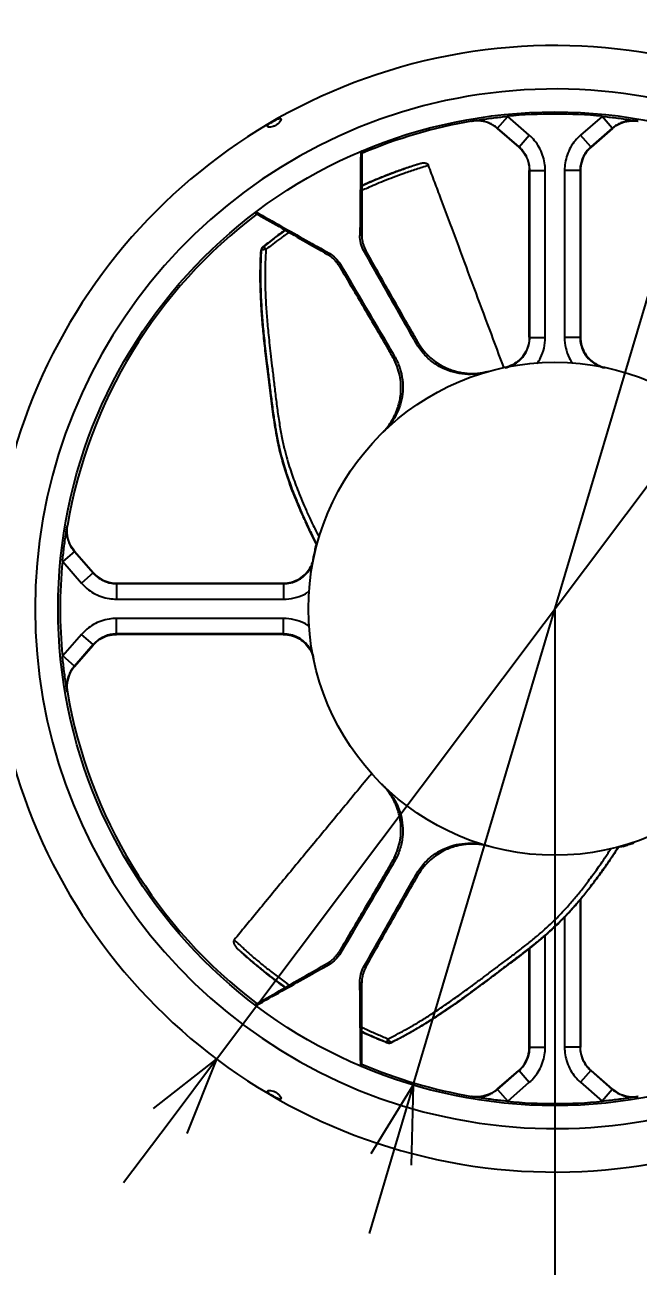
# Model space of a CAD drawing. Extents: x -441 to -144, y -34 to 176.
# Drawn here: x -242 to -202.4, y 41.7 to 121.7 of the extents above; entities that cross this region are included whole.
import ezdxf

# ---------------------------------------------------------------- set-up
doc = ezdxf.new("R2010")
doc.units = 0
doc.header["$LTSCALE"] = 0.64311
doc.header["$MEASUREMENT"] = 0
doc.layers.get('0').update_dxf_attribs({"linetype": 'CONTINUOUS'})
doc.layers.get('Defpoints').update_dxf_attribs({"linetype": 'CONTINUOUS'})
doc.styles.get("Standard").update_dxf_attribs({"font": 'txt', "width": 0.8})
doc.dimstyles.new('副本 STANDARD', dxfattribs={"dimtxt": 5, "dimasz": 5, "dimexe": 0.210472, "dimexo": 0.073081, "dimgap": 0.09, "dimtad": 0, "dimzin": 0, "dimdsep": 46, "dimtxsty": 'Standard', "dimblk": 'OPEN30', "dimcen": 0.105236, "dimclrd": 4, "dimclre": 4, "dimclrt": 3, "dimazin": 0, "dimtfac": 1, "dimtmove": 0, "dimatfit": 3, "dimfxl": 1, "dimtolj": 1, "dimtzin": 0, "dimarcsym": 0})

# ---------------------------------------------------------------- blocks, each defined once
blk = doc.blocks.new('_Open30')
at = {"color": 0, "linetype": 'ByBlock', "lineweight": -2}
for p, q in [((-1, 0.268), (0, 0)), ((0, 0), (-1, -0.268)), ((0, 0), (-1, 0))]:
    blk.add_line(p, q, dxfattribs=at)
blk = doc.blocks.new('*D4')
at = {"color": 4, "lineweight": -2}
for p, q in [((-179.962, 121.105), (-182.966, 117.107)), ((-229.617, 55.021), (-185.97, 113.11)), ((-232.621, 51.023), (-235.625, 47.026))]:
    blk.add_line(p, q, dxfattribs=at)
at = {"layer": 'Defpoints', "color": 0}
for p in [(-185.97, 113.11), (-229.617, 55.021)]:
    blk.add_point(p, dxfattribs=at)
at = {"color": 4, "lineweight": -2, "xscale": 5, "yscale": 5, "zscale": 5}
for p, rotation in [((-185.97, 113.11), 233.0789995266878), ((-229.617, 55.021), 53.07899952668782)]:
    blk.add_blockref('_Open30', p, dxfattribs=dict(at, rotation=rotation))
at = {"color": 3, "insert": (-173.901, 129.171), "char_height": 5, "attachment_point": 5, "rotation": 53.079}
blk.add_mtext('\\A1;∅72.66', dxfattribs=at)
blk = doc.blocks.new('*D5')
at = {"color": 4, "lineweight": -2}
for p, q in [((-195.805, 124.37), (-197.231, 119.578)), ((-216.931, 53.345), (-198.656, 114.785)), ((-218.356, 48.553), (-219.782, 43.76))]:
    blk.add_line(p, q, dxfattribs=at)
at = {"layer": 'Defpoints', "color": 0}
for p in [(-198.656, 114.785), (-216.931, 53.345)]:
    blk.add_point(p, dxfattribs=at)
at = {"color": 4, "lineweight": -2, "xscale": 5, "yscale": 5, "zscale": 5}
for p, rotation in [((-198.656, 114.785), 253.4353591395686), ((-216.931, 53.345), 73.4353591395686)]:
    blk.add_blockref('_Open30', p, dxfattribs=dict(at, rotation=rotation))
at = {"color": 3, "insert": (-193.119, 133.403), "char_height": 5, "attachment_point": 5, "rotation": 73.43536}
blk.add_mtext('\\A1;%%C64.00', dxfattribs=at)
blk = doc.blocks.new('*D6')
at = {"color": 4, "lineweight": -2}
for p, q in [((-207.794, 83.992), (-207.794, 33.203)), ((-160.794, 83.992), (-160.794, 33.203)), ((-202.794, 33.413), (-191.717, 33.413)), ((-165.794, 33.413), (-176.87, 33.413))]:
    blk.add_line(p, q, dxfattribs=at)
at = {"layer": 'Defpoints', "color": 0}
for p in [(-207.794, 84.065), (-160.794, 84.065), (-160.794, 33.413)]:
    blk.add_point(p, dxfattribs=at)
at = {"color": 4, "lineweight": -2, "xscale": 5, "yscale": 5, "zscale": 5, "rotation": 180}
blk.add_blockref('_Open30', (-207.794, 33.413), dxfattribs=at)
at = {"color": 4, "lineweight": -2, "xscale": 5, "yscale": 5, "zscale": 5}
blk.add_blockref('_Open30', (-160.794, 33.413), dxfattribs=at)
at = {"color": 3, "insert": (-184.294, 33.413), "char_height": 5, "attachment_point": 5}
blk.add_mtext('\\A1;47.00', dxfattribs=at)

msp = doc.modelspace()

# ---------------------------------------------------------------- linework, layer by layer
at = {"color": 7, "linetype": 'Continuous'}
for p, q in [((-213.165, 115.517), (-213.139, 115.527)), ((-211.49, 115.064), (-210.834, 115.818)), ((-209.448, 114.611), (-210.834, 115.818)), ((-204.753, 115.818), (-206.14, 114.611)), ((-204.097, 115.064), (-204.753, 115.818)), ((-202.448, 115.527), (-202.422, 115.517)), ((-211.516, 115.055), (-210.131, 113.85)), ((-210.104, 113.857), (-211.49, 115.064)), ((-210.104, 113.857), (-209.448, 114.611)), ((-205.483, 113.857), (-206.14, 114.611)), ((-204.097, 115.064), (-205.483, 113.857)), ((-204.071, 115.055), (-205.456, 113.85)), ((-210.104, 113.857), (-210.131, 113.85)), ((-205.456, 113.85), (-205.483, 113.857)), ((-209.417, 112.348), (-209.444, 112.341)), ((-209.444, 101.589), (-209.444, 112.341)), ((-209.417, 101.567), (-209.417, 112.348)), ((-209.417, 112.348), (-208.417, 112.348)), ((-208.417, 101.567), (-208.417, 112.348)), ((-207.17, 112.348), (-207.17, 101.567)), ((-206.17, 112.348), (-207.17, 112.348)), ((-206.17, 112.348), (-206.17, 101.567)), ((-206.144, 112.341), (-206.17, 112.348)), ((-206.144, 112.341), (-206.144, 101.589)), ((-226.624, 107.4), (-226.639, 107.408)), ((-226.738, 107.186), (-226.749, 107.192)), ((-209.417, 101.567), (-208.417, 101.567)), ((-206.17, 101.567), (-207.17, 101.567)), ((-239.255, 89.411), (-239.245, 89.437)), ((-238.792, 87.762), (-239.546, 87.106)), ((-238.792, 87.762), (-237.585, 86.376)), ((-238.783, 87.788), (-237.578, 86.403)), ((-239.546, 87.106), (-238.339, 85.719)), ((-237.585, 86.376), (-238.339, 85.719)), ((-237.578, 86.403), (-237.585, 86.376)), ((-236.069, 85.715), (-236.077, 85.689)), ((-236.077, 85.689), (-236.077, 84.689)), ((-236.077, 85.689), (-225.296, 85.689)), ((-236.069, 85.715), (-225.317, 85.715)), ((-225.296, 85.689), (-225.296, 84.689)), ((-236.077, 84.689), (-225.296, 84.689)), ((-236.077, 82.442), (-236.077, 83.442)), ((-225.296, 83.442), (-236.077, 83.442)), ((-225.296, 82.442), (-225.296, 83.442)), ((-238.339, 82.411), (-239.546, 81.025)), ((-237.585, 81.755), (-238.792, 80.368)), ((-238.783, 80.343), (-237.578, 81.728)), ((-237.585, 81.755), (-238.339, 82.411)), ((-237.585, 81.755), (-237.578, 81.728)), ((-236.077, 82.442), (-236.069, 82.415)), ((-225.296, 82.442), (-236.077, 82.442)), ((-225.317, 82.415), (-236.069, 82.415)), ((-238.792, 80.368), (-239.546, 81.025)), ((-239.245, 78.694), (-239.255, 78.72)), ((-206.17, 65.309), (-206.17, 55.782)), ((-206.144, 65.341), (-206.144, 55.79)), ((-207.17, 64.205), (-207.17, 55.782)), ((-208.417, 55.782), (-208.417, 63.028)), ((-209.444, 55.79), (-209.444, 62.161)), ((-209.417, 55.782), (-209.417, 62.181)), ((-218.586, 56.091), (-218.586, 56.074)), ((-218.344, 56.099), (-218.344, 56.086)), ((-209.444, 55.789), (-209.417, 55.782)), ((-209.417, 55.782), (-208.417, 55.782)), ((-206.17, 55.782), (-207.17, 55.782)), ((-206.17, 55.782), (-206.144, 55.789)), ((-211.516, 53.076), (-210.131, 54.281)), ((-211.49, 53.067), (-210.104, 54.274)), ((-210.131, 54.28), (-210.104, 54.274)), ((-210.104, 54.274), (-209.448, 53.52)), ((-205.483, 54.274), (-206.14, 53.52)), ((-205.483, 54.274), (-205.456, 54.28)), ((-205.483, 54.274), (-204.097, 53.067)), ((-204.071, 53.076), (-205.456, 54.281)), ((-211.49, 53.067), (-210.834, 52.313)), ((-210.834, 52.313), (-209.448, 53.52)), ((-206.14, 53.52), (-204.753, 52.313)), ((-204.097, 53.067), (-204.753, 52.313)), ((-213.139, 52.604), (-213.165, 52.614)), ((-202.422, 52.614), (-202.448, 52.604))]:
    msp.add_line(p, q, dxfattribs=at)
for radius in [32.05, 15.9]:
    msp.add_circle((-207.794, 84.065), radius, dxfattribs=at)
for radius, start, end in [(36.33, 24.288, 335.712), (33.53, 24.288, 335.712), (31.907, 99.69227, 112.97579), (31.916, 84.5, 95.49999), (31.907, 127.00693, 170.30773), (31.916, 174.5, 185.49999), (31.907, 189.69227, 232.99307), (31.907, 247.02421, 260.30773), (31.916, 264.5, 275.49999)]:
    msp.add_arc((-207.794, 84.065), radius, start, end, dxfattribs=at)
for points, start_tangent, end_tangent in [([(-226.331, 115.174), (-226.323, 115.237), (-226.245, 115.32), (-226.113, 115.415), (-225.95, 115.515), (-225.782, 115.606), (-225.634, 115.672), (-225.523, 115.699), (-225.465, 115.674)], (-12.7, 21.997045), (12.7, -21.997045)), ([(-225.465, 115.674), (-225.467, 115.596), (-225.531, 115.483), (-225.646, 115.36), (-225.798, 115.251), (-225.969, 115.173), (-226.133, 115.135), (-226.264, 115.137), (-226.331, 115.174)], (12.7, -21.997045), (-12.7, 21.997045)), ([(-211.516, 115.055), (-212.012, 115.371), (-212.578, 115.53), (-213.165, 115.517)], (-19.165919, 16.668159), (-25.037446, -4.276248)), ([(-213.139, 115.527), (-212.658, 115.606), (-212.191, 115.675), (-211.731, 115.737), (-211.281, 115.79), (-210.853, 115.834)], (25.030811, 4.314917), (25.283039, 2.434735)), ([(-211.49, 115.064), (-211.711, 115.23), (-211.972, 115.374), (-212.263, 115.481), (-212.566, 115.541), (-212.864, 115.554), (-213.139, 115.527)], (-19.160194, 16.67474), (-25.040925, -4.255827)), ([(-210.834, 115.818), (-210.843, 115.826), (-210.853, 115.834)], (-19.158992, 16.676121), (-19.296859, 16.516393)), ([(-204.735, 115.834), (-204.744, 115.826), (-204.753, 115.818)], (-19.296818, -16.51644), (-19.158949, -16.676171)), ([(-204.734, 115.834), (-204.31, 115.79), (-203.86, 115.737), (-203.399, 115.676), (-202.93, 115.606), (-202.448, 115.527)], (25.283039, -2.434735), (25.030815, -4.314894)), ([(-202.448, 115.527), (-202.722, 115.554), (-203.019, 115.541), (-203.322, 115.481), (-203.613, 115.375), (-203.875, 115.231), (-204.097, 115.064)], (-25.040929, 4.255802), (-19.160171, -16.674767)), ([(-204.071, 115.055), (-203.576, 115.371), (-203.01, 115.53), (-202.422, 115.517)], (19.165919, 16.668159), (25.037446, -4.276248)), ([(-211.516, 115.055), (-211.503, 115.059), (-211.49, 115.064)], (23.933927, 8.504536), (23.940919, 8.484834)), ([(-208.417, 112.348), (-208.456, 112.83), (-208.585, 113.337), (-208.807, 113.826), (-209.105, 114.26), (-209.448, 114.611)], (0.00151, 25.4), (-19.160179, 16.674757)), ([(-206.14, 114.611), (-206.481, 114.261), (-206.78, 113.828), (-207.002, 113.338), (-207.131, 112.831), (-207.17, 112.348)], (-19.160159, -16.674781), (0.001536, -25.4)), ([(-204.097, 115.064), (-204.084, 115.059), (-204.071, 115.055)], (23.940919, -8.484834), (23.933927, -8.504536)), ([(-210.131, 113.85), (-209.76, 113.42), (-209.524, 112.904), (-209.444, 112.341)], (19.165827, -16.668266), (0, -25.4)), ([(-209.417, 112.348), (-209.443, 112.67), (-209.529, 113.007), (-209.677, 113.334), (-209.876, 113.623), (-210.104, 113.857)], (0.001874, 25.4), (-19.160975, 16.673842)), ([(-205.483, 113.857), (-205.711, 113.623), (-205.91, 113.335), (-206.058, 113.008), (-206.144, 112.67), (-206.17, 112.348)], (-19.160965, -16.673855), (0.001887, -25.4)), ([(-205.456, 113.85), (-205.828, 113.42), (-206.063, 112.903), (-206.144, 112.341)], (-19.165827, -16.668266), (0, -25.4)), ([(-220.322, 113.565), (-220.341, 111.672), (-220.358, 109.87), (-220.373, 108.154)], (-0.249555, -25.398774), (-0.228809, -25.398969)), ([(-220.242, 113.582), (-220.269, 113.576), (-220.296, 113.571), (-220.322, 113.565)], (-24.864639, -5.18746), (-24.852131, -5.247054)), ([(-220.242, 113.565), (-220.247, 111.799), (-220.251, 110.002), (-220.256, 108.191)], (-0.062581, -25.399923), (-0.062466, -25.399923)), ([(-220.242, 113.582), (-220.242, 113.565)], (-0.062581, -25.399923), (-0.062581, -25.399923)), ([(-215.942, 112.663), (-216.751, 112.408), (-217.527, 112.145), (-218.224, 111.892), (-218.844, 111.651), (-219.397, 111.422), (-219.889, 111.207), (-220.249, 111.043)], (-24.288536, -7.431489), (-23.03604, -10.700507)), ([(-216.575, 112.751), (-216.846, 112.667), (-217.643, 112.403), (-218.415, 112.122), (-219.162, 111.828), (-219.892, 111.518), (-220.248, 111.358)], (-24.287446, -7.43505), (-23.10775, -10.544756)), ([(-216.575, 112.751), (-217.383, 112.48), (-218.131, 112.21), (-218.8, 111.953), (-219.398, 111.708), (-219.932, 111.476), (-220.248, 111.333)], (-24.155992, -7.851627), (-23.087156, -10.58977)), ([(-215.942, 112.663), (-215.983, 112.725), (-216.05, 112.771), (-216.137, 112.797), (-216.234, 112.807), (-216.34, 112.802), (-216.453, 112.783), (-216.573, 112.752)], (-8.81325, 23.821978), (-24.287935, -7.433452)), ([(-211.07, 99.583), (-211.159, 99.822), (-212.14, 102.449), (-213.13, 105.108), (-214.126, 107.802), (-214.634, 109.162), (-215.149, 110.533), (-215.547, 111.592), (-215.944, 112.662)], (-8.879469, 23.797374), (-8.757609, 23.842489)), ([(-227.077, 109.666), (-227.095, 109.645), (-227.113, 109.625), (-227.131, 109.605)], (-16.970148, -18.89905), (-16.924792, -18.939679)), ([(-227.131, 109.605), (-227.117, 109.596)], (22.028268, -12.645766), (22.028268, -12.645766)), ([(-227.117, 109.596), (-225.585, 108.717), (-224.027, 107.823), (-222.456, 106.921)], (22.028269, -12.645765), (22.028212, -12.645865)), ([(-227.077, 109.666), (-225.428, 108.735), (-223.859, 107.848), (-222.365, 107.004)], (22.120761, -12.483266), (22.110557, -12.50133)), ([(-225.202, 108.498), (-225.784, 108.072), (-226.639, 107.408)], (-20.686258, -14.739021), (-19.763103, -15.955556)), ([(-225.18, 108.485), (-225.683, 108.122), (-226.181, 107.746), (-226.624, 107.4)], (-20.728426, -14.679658), (-19.86332, -15.83062)), ([(-224.945, 108.349), (-225.506, 107.95), (-225.995, 107.59), (-226.432, 107.256)], (-20.855302, -14.49884), (-20.06006, -15.580564)), ([(-220.114, 107.148), (-220.31, 107.633), (-220.373, 108.154)], (-12.514166, 22.103295), (0.228809, 25.398969)), ([(-220.256, 108.191), (-220.315, 108.173), (-220.373, 108.154)], (-24.246553, -7.567342), (-24.219248, -7.654281)), ([(-220.256, 108.191), (-220.23, 107.867), (-220.151, 107.547)], (-0.062466, -25.399923), (8.122407, -24.066294)), ([(-226.694, 107.349), (-226.732, 107.277), (-226.749, 107.192)], (-14.754012, -20.675569), (-1.596697, -25.349764)), ([(-226.624, 107.4), (-226.681, 107.34), (-226.72, 107.267), (-226.738, 107.186)], (-19.972927, -15.692105), (-1.883268, -25.330087)), ([(-226.639, 107.408), (-226.694, 107.349)], (-19.763104, -15.955554), (-14.754011, -20.675569)), ([(-226.624, 107.4), (-226.582, 107.391), (-226.514, 107.34), (-226.432, 107.256)], (22.197254, 12.346737), (16.794571, -19.055246)), ([(-220.151, 107.547), (-220.08, 107.359), (-219.993, 107.185)], (7.753328, -24.187722), (12.391839, -22.172107)), ([(-223.173, 88.234), (-223.494, 88.866), (-223.8, 89.504), (-224.1, 90.166), (-224.409, 90.885), (-224.733, 91.698), (-225.069, 92.637), (-225.397, 93.716), (-225.684, 94.927), (-225.914, 96.246), (-226.101, 97.629), (-226.273, 99.025), (-226.438, 100.386), (-226.58, 101.669), (-226.685, 102.829), (-226.753, 103.852), (-226.789, 104.769), (-226.8, 105.626), (-226.785, 106.472), (-226.749, 107.192)], (-11.818264, 22.483074), (1.596695, 25.349765)), ([(-226.77, 106.54), (-226.778, 106.307), (-226.784, 106.013)], (-0.949478, -25.382248), (-0.431686, -25.396331)), ([(-226.738, 107.186), (-226.77, 106.54)], (-1.595111, -25.349864), (-0.949478, -25.382248)), ([(-226.738, 107.186), (-226.71, 107.218), (-226.642, 107.243)], (5.10276, 24.882159), (24.867089, 5.175704)), ([(-226.642, 107.243), (-226.544, 107.256), (-226.432, 107.256)], (24.867089, 5.175704), (25.223126, -2.992307)), ([(-226.432, 107.256), (-226.476, 106.396), (-226.489, 105.571), (-226.48, 104.797), (-226.456, 104.124), (-226.423, 103.533), (-226.385, 102.988), (-226.341, 102.45), (-226.287, 101.88), (-226.221, 101.24), (-226.141, 100.531), (-226.047, 99.741), (-225.94, 98.856), (-225.825, 97.892), (-225.697, 96.889), (-225.551, 95.907), (-225.385, 95.009), (-225.202, 94.216), (-225.016, 93.539), (-224.833, 92.957), (-224.648, 92.423), (-224.451, 91.894), (-224.227, 91.331), (-223.962, 90.704), (-223.647, 89.998), (-223.289, 89.246), (-223.001, 88.678)], (-1.736825, -25.340549), (11.754086, -22.516693)), ([(-222.365, 107.004), (-222.411, 106.963), (-222.456, 106.921)], (-18.738426, -17.147344), (-18.676787, -17.21446)), ([(-221.95, 106.508), (-222.188, 106.736), (-222.456, 106.921)], (-16.780818, 19.067358), (-22.028212, 12.645865)), ([(-222.365, 107.004), (-221.946, 106.688), (-221.624, 106.277)], (22.110557, -12.50133), (12.884932, -21.889233)), ([(-221.716, 106.19), (-221.823, 106.352), (-221.95, 106.508)], (-13.005688, 21.817701), (-17.070518, 18.80844)), ([(-219.993, 107.185), (-220.054, 107.167), (-220.114, 107.148)], (-24.33218, -7.28732), (-24.305592, -7.375515)), ([(-216.743, 101.195), (-217.839, 103.131), (-218.963, 105.115), (-220.114, 107.148)], (-12.514214, 22.103268), (-12.514166, 22.103295)), ([(-216.899, 101.729), (-217.739, 103.199), (-218.545, 104.614), (-219.3, 105.949), (-219.993, 107.185)], (-12.644802, 22.028822), (-12.391839, 22.172107)), ([(-226.784, 106.013), (-226.788, 105.462), (-226.775, 104.672), (-226.749, 103.988), (-226.714, 103.386), (-226.674, 102.83), (-226.627, 102.28), (-226.571, 101.694), (-226.501, 101.036), (-226.417, 100.306), (-226.318, 99.494), (-226.206, 98.585), (-226.085, 97.6), (-225.949, 96.576), (-225.814, 95.694)], (-0.431686, -25.396331), (4.223038, -25.046476)), ([(-221.624, 106.277), (-221.654, 106.248), (-221.685, 106.219), (-221.716, 106.19)], (-18.540179, -17.361502), (-18.477094, -17.428626)), ([(-221.716, 106.19), (-220.992, 104.972), (-220.213, 103.65), (-219.39, 102.245), (-218.539, 100.783)], (13.005688, -21.817701), (12.755119, -21.96513)), ([(-221.624, 106.277), (-220.442, 104.268), (-219.285, 102.303), (-218.153, 100.38)], (12.884932, -21.889233), (12.884885, -21.889261)), ([(-216.612, 101.232), (-216.756, 101.481), (-216.899, 101.729)], (-12.708282, 21.992262), (-12.644802, 22.028822)), ([(-216.612, 101.232), (-216.677, 101.213), (-216.743, 101.195)], (-24.463179, -6.834681), (-24.415805, -7.002034)), ([(-212.199, 99.343), (-212.882, 99.209), (-213.601, 99.198), (-214.322, 99.321), (-215.007, 99.573), (-215.654, 99.962), (-216.247, 100.503), (-216.743, 101.195)], (-24.405749, -7.037003), (-12.514214, 22.103268)), ([(-216.612, 101.232), (-216.238, 100.693), (-215.817, 100.258), (-215.392, 99.928), (-214.988, 99.69), (-214.616, 99.523), (-214.281, 99.409), (-213.981, 99.333), (-213.713, 99.285), (-213.469, 99.257), (-213.246, 99.245), (-213.041, 99.244), (-212.852, 99.252), (-212.677, 99.267), (-212.513, 99.288), (-212.355, 99.315), (-212.195, 99.349), (-212.028, 99.391)], (12.708282, -21.992262), (24.482562, 6.764921)), ([(-209.444, 101.589), (-209.517, 101.051), (-209.736, 100.548), (-210.076, 100.13), (-210.524, 99.813), (-211.036, 99.631)], (0, -25.4), (-24.866405, -5.178986)), ([(-211.011, 99.609), (-210.575, 99.753), (-210.188, 99.989), (-209.866, 100.305), (-209.622, 100.685), (-209.47, 101.112), (-209.417, 101.567)], (24.87303, 5.147073), (-0.002913, 25.4)), ([(-209.417, 101.567), (-209.43, 101.578), (-209.444, 101.589)], (-19.697019, 16.037064), (-19.706677, 16.025195)), ([(-208.945, 99.867), (-208.724, 100.246), (-208.495, 100.887), (-208.417, 101.567)], (14.392781, 20.928637), (0.00041, 25.4)), ([(-207.17, 101.567), (-207.092, 100.887), (-206.863, 100.246), (-206.656, 99.889)], (0.000393, -25.4), (14.211849, -21.05192)), ([(-206.144, 101.589), (-206.157, 101.578), (-206.17, 101.567)], (-19.706677, -16.025195), (-19.697019, -16.037064)), ([(-206.17, 101.567), (-206.117, 101.112), (-205.965, 100.685), (-205.721, 100.305), (-205.399, 99.989), (-205.012, 99.753), (-204.594, 99.613)], (-0.002923, -25.4), (24.822948, -5.383422)), ([(-206.144, 101.589), (-206.07, 101.051), (-205.851, 100.548), (-205.511, 100.13), (-205.063, 99.813), (-204.552, 99.631)], (0, -25.4), (24.866405, -5.178986)), ([(-218.949, 95.396), (-218.831, 95.516), (-218.722, 95.637), (-218.617, 95.765), (-218.515, 95.899), (-218.412, 96.045), (-218.309, 96.208), (-218.208, 96.386), (-218.11, 96.582), (-218.013, 96.804), (-217.922, 97.058), (-217.838, 97.353), (-217.77, 97.699), (-217.728, 98.104), (-217.732, 98.574), (-217.804, 99.108), (-217.971, 99.691), (-218.251, 100.285)], (18.099875, 17.82006), (-12.691717, 22.001826)), ([(-218.153, 100.38), (-217.803, 99.606), (-217.632, 98.832), (-217.615, 98.092), (-217.732, 97.38), (-217.981, 96.69), (-218.353, 96.059), (-218.822, 95.519)], (12.884885, -21.889261), (-18.297098, -17.617497)), ([(-218.539, 100.783), (-218.394, 100.534), (-218.251, 100.285)], (12.755119, -21.96513), (12.691717, -22.001826)), ([(-218.153, 100.38), (-218.202, 100.333), (-218.251, 100.285)], (-18.271842, -17.64369), (-18.150597, -17.768394)), ([(-225.814, 95.694), (-225.794, 95.579), (-225.618, 94.672), (-225.589, 94.537)], (4.223038, -25.046476), (5.549532, -24.786341)), ([(-225.589, 94.537), (-225.427, 93.872), (-225.409, 93.804)], (5.549532, -24.786341), (6.558041, -24.538788)), ([(-225.409, 93.804), (-225.235, 93.194), (-225.157, 92.946)], (6.558041, -24.538788), (7.709322, -24.201784)), ([(-225.157, 92.946), (-225.046, 92.608), (-224.856, 92.063), (-224.65, 91.516), (-224.413, 90.928), (-224.132, 90.27), (-223.8, 89.532), (-223.429, 88.76), (-223.163, 88.239)], (7.709322, -24.201784), (11.798325, -22.493544)), ([(-239.562, 87.125), (-239.518, 87.549), (-239.465, 87.999), (-239.404, 88.46), (-239.334, 88.929), (-239.255, 89.411)], (2.434735, 25.283039), (4.314894, 25.030815)), ([(-239.255, 89.411), (-239.282, 89.137), (-239.269, 88.84), (-239.209, 88.537), (-239.103, 88.246), (-238.959, 87.984), (-238.792, 87.762)], (-4.255802, -25.040929), (16.674767, -19.160171)), ([(-238.783, 87.788), (-239.099, 88.283), (-239.258, 88.849), (-239.245, 89.437)], (-16.668159, 19.165919), (4.276248, 25.037446)), ([(-223.254, 87.935), (-223.214, 88.084), (-223.173, 88.234)], (6.407423, 24.578546), (6.877519, 24.45117)), ([(-223.163, 88.239), (-223.14, 88.196)], (11.798326, -22.493544), (11.840332, -22.471461)), ([(-238.792, 87.762), (-238.787, 87.775), (-238.783, 87.788)], (8.484834, 23.940919), (8.504536, 23.933927)), ([(-223.254, 87.935), (-223.29, 87.791), (-223.329, 87.628), (-223.365, 87.466), (-223.396, 87.319), (-223.42, 87.2)], (-6.407423, -24.578546), (-4.712747, -24.958967)), ([(-239.562, 87.124), (-239.554, 87.115), (-239.546, 87.106)], (16.51644, -19.296818), (16.676171, -19.158949)), ([(-225.317, 85.715), (-224.779, 85.789), (-224.276, 86.008), (-223.858, 86.348), (-223.541, 86.796), (-223.418, 87.089)], (25.4, 0), (7.959021, 24.120821)), ([(-225.296, 85.689), (-224.84, 85.741), (-224.413, 85.894), (-224.033, 86.138), (-223.718, 86.46), (-223.482, 86.847), (-223.459, 86.897)], (25.4, -0.002923), (10.039802, 23.331575)), ([(-238.339, 85.719), (-237.989, 85.378), (-237.556, 85.079), (-237.066, 84.857), (-236.559, 84.728), (-236.077, 84.689)], (16.674781, -19.160159), (25.4, 0.001536)), ([(-237.585, 86.376), (-237.352, 86.148), (-237.063, 85.949), (-236.736, 85.801), (-236.398, 85.715), (-236.077, 85.689)], (16.673855, -19.160965), (25.4, 0.001887)), ([(-237.578, 86.403), (-237.148, 86.031), (-236.631, 85.796), (-236.069, 85.715)], (16.668266, -19.165827), (25.4, 0)), ([(-225.317, 85.715), (-225.306, 85.702), (-225.296, 85.689)], (16.025195, -19.706677), (16.037064, -19.697019)), ([(-225.296, 84.689), (-224.615, 84.767), (-223.974, 84.996), (-223.646, 85.184)], (25.4, 0.000393), (21.214047, 13.968686)), ([(-236.077, 83.442), (-236.558, 83.403), (-237.065, 83.274), (-237.554, 83.052), (-237.988, 82.754), (-238.339, 82.411)], (-25.4, 0.00151), (-16.674757, -19.160179)), ([(-223.625, 82.933), (-223.974, 83.135), (-224.615, 83.364), (-225.296, 83.442)], (-21.097823, 14.143616), (-25.4, 0.00041)), ([(-236.077, 82.442), (-236.398, 82.416), (-236.736, 82.33), (-237.062, 82.182), (-237.351, 81.983), (-237.585, 81.755)], (-25.4, 0.001874), (-16.673842, -19.160975)), ([(-237.578, 81.728), (-237.148, 82.099), (-236.631, 82.335), (-236.069, 82.415)], (16.668266, 19.165827), (25.4, 0)), ([(-225.296, 82.442), (-225.306, 82.429), (-225.317, 82.415)], (-16.037064, -19.697019), (-16.025195, -19.706677)), ([(-225.317, 82.415), (-224.779, 82.342), (-224.276, 82.123), (-223.858, 81.783), (-223.541, 81.335), (-223.36, 80.823)], (25.4, 0), (5.178986, -24.866405)), ([(-223.337, 80.848), (-223.482, 81.284), (-223.718, 81.671), (-224.033, 81.993), (-224.413, 82.237), (-224.84, 82.389), (-225.296, 82.442)], (-5.147073, 24.87303), (-25.4, -0.002913)), ([(-239.546, 81.025), (-239.554, 81.015), (-239.562, 81.006)], (-16.676121, -19.158992), (-16.516392, -19.296859)), ([(-239.255, 78.72), (-239.334, 79.201), (-239.404, 79.668), (-239.465, 80.128), (-239.518, 80.577), (-239.562, 81.006)], (-4.314917, 25.030811), (-2.434735, 25.283039)), ([(-238.792, 80.368), (-238.959, 80.148), (-239.102, 79.886), (-239.209, 79.596), (-239.269, 79.293), (-239.282, 78.995), (-239.255, 78.72)], (-16.67474, -19.160194), (4.255827, -25.040925)), ([(-238.783, 80.343), (-239.099, 79.847), (-239.258, 79.281), (-239.245, 78.694)], (-16.668159, -19.165919), (4.276248, -25.037446)), ([(-238.783, 80.343), (-238.787, 80.356), (-238.792, 80.368)], (-8.504536, 23.933927), (-8.484834, 23.940919)), ([(-219.609, 73.452), (-219.757, 73.272), (-221.541, 71.11), (-223.35, 68.923), (-225.184, 66.713), (-226.108, 65.594), (-227.038, 64.462), (-227.756, 63.588), (-228.484, 62.709)], (-16.169216, -19.588682), (-16.268603, -19.506218)), ([(-218.251, 67.845), (-217.972, 68.439), (-217.805, 69.02), (-217.732, 69.554), (-217.728, 70.023), (-217.769, 70.428), (-217.837, 70.775), (-217.922, 71.073), (-218.015, 71.33), (-218.112, 71.554), (-218.213, 71.754), (-218.315, 71.932), (-218.416, 72.092), (-218.517, 72.235), (-218.617, 72.366), (-218.719, 72.49), (-218.828, 72.612), (-218.949, 72.735)], (12.691716, 22.001826), (-18.099875, 17.82006)), ([(-218.822, 72.612), (-218.367, 72.091), (-217.999, 71.479), (-217.744, 70.797), (-217.618, 70.081), (-217.629, 69.327), (-217.8, 68.533), (-218.153, 67.75)], (18.297098, -17.617497), (-12.884885, -21.889261)), ([(-216.743, 66.936), (-216.247, 67.627), (-215.654, 68.168), (-215.007, 68.558), (-214.322, 68.81), (-213.601, 68.933), (-212.882, 68.922), (-212.199, 68.788)], (12.514214, 22.103268), (24.405749, -7.037003)), ([(-212.028, 68.74), (-212.191, 68.781), (-212.351, 68.815), (-212.514, 68.842), (-212.681, 68.864), (-212.859, 68.879), (-213.051, 68.887), (-213.256, 68.886), (-213.475, 68.873), (-213.715, 68.845), (-213.982, 68.798), (-214.279, 68.723), (-214.613, 68.609), (-214.984, 68.442), (-215.389, 68.204), (-215.816, 67.874), (-216.237, 67.438), (-216.612, 66.899)], (-24.482562, 6.764921), (-12.708282, -21.992262)), ([(-203.414, 68.742), (-203.274, 68.781), (-203.12, 68.827), (-202.963, 68.876), (-202.815, 68.925), (-202.695, 68.966)], (24.489357, 6.740282), (23.971473, 8.398125)), ([(-218.558, 56.329), (-218.036, 56.592), (-217.503, 56.877), (-216.925, 57.205), (-216.299, 57.581), (-215.612, 58.017), (-214.868, 58.515), (-214.089, 59.06), (-213.35, 59.595), (-212.699, 60.078), (-212.1, 60.527), (-211.503, 60.974), (-210.887, 61.436), (-210.246, 61.919), (-209.599, 62.421), (-208.985, 62.919), (-208.438, 63.392), (-207.963, 63.833), (-207.556, 64.237), (-207.213, 64.6), (-206.918, 64.926), (-206.653, 65.232), (-206.401, 65.533), (-206.15, 65.843), (-205.893, 66.17), (-205.623, 66.523), (-205.339, 66.906), (-205.047, 67.311), (-204.745, 67.742), (-204.426, 68.216), (-204.186, 68.586)], (22.814478, 11.165106), (13.619601, 21.439834)), ([(-203.714, 68.662), (-204.101, 68.068), (-204.5, 67.484), (-204.923, 66.893), (-205.392, 66.267), (-205.934, 65.58), (-206.579, 64.819), (-207.349, 63.995), (-208.254, 63.141), (-209.282, 62.282), (-210.386, 61.429), (-211.51, 60.582), (-212.606, 59.758), (-213.645, 58.994), (-214.597, 58.323), (-215.449, 57.753), (-216.225, 57.263), (-216.963, 56.825), (-217.703, 56.415), (-218.344, 56.086)], (-13.561782, -21.476454), (-22.751888, -11.292104)), ([(-206.76, 64.634), (-206.524, 64.899), (-206.256, 65.211), (-205.997, 65.521), (-205.739, 65.842), (-205.472, 66.182), (-205.192, 66.551), (-204.898, 66.949), (-204.597, 67.367), (-204.284, 67.818), (-203.95, 68.317), (-203.724, 68.668)], (17.048288, 18.828592), (13.581028, 21.464289)), ([(-203.724, 68.668), (-203.686, 68.727)], (13.581028, 21.464289), (13.523558, 21.500543)), ([(-203.414, 68.742), (-203.564, 68.701), (-203.714, 68.662)], (-24.489357, -6.740282), (-24.614094, -6.269479)), ([(-218.539, 67.348), (-219.39, 65.885), (-220.213, 64.48), (-220.992, 63.159), (-221.716, 61.94)], (-12.755119, -21.96513), (-13.005688, -21.817701)), ([(-218.153, 67.75), (-219.282, 65.833), (-220.439, 63.867), (-221.624, 61.854)], (-12.884885, -21.889261), (-12.884932, -21.889233)), ([(-218.251, 67.845), (-218.395, 67.596), (-218.539, 67.348)], (-12.691717, -22.001826), (-12.755119, -21.96513)), ([(-218.251, 67.845), (-218.202, 67.798), (-218.153, 67.75)], (18.150597, -17.768394), (18.271842, -17.64369)), ([(-220.114, 60.982), (-218.966, 63.01), (-217.842, 64.995), (-216.743, 66.936)], (12.514166, 22.103295), (12.514214, 22.103268)), ([(-216.899, 66.401), (-216.755, 66.65), (-216.612, 66.899)], (12.644802, 22.028822), (12.708281, 21.992262)), ([(-216.743, 66.936), (-216.677, 66.917), (-216.612, 66.899)], (24.415805, -7.002034), (24.463179, -6.834681)), ([(-219.993, 60.946), (-219.3, 62.182), (-218.545, 63.517), (-217.739, 64.932), (-216.899, 66.401)], (12.391839, 22.172107), (12.644802, 22.028822)), ([(-207.389, 63.972), (-207.163, 64.203), (-206.82, 64.568), (-206.76, 64.634)], (17.932573, 17.988408), (17.048288, 18.828592)), ([(-208.824, 62.67), (-208.597, 62.86), (-208.047, 63.343), (-207.948, 63.434)], (19.555923, 16.208821), (18.669215, 17.222672)), ([(-207.948, 63.434), (-207.57, 63.792), (-207.389, 63.972)], (18.669215, 17.222672), (17.932573, 17.988408)), ([(-228.486, 62.71), (-228.519, 62.643), (-228.524, 62.562), (-228.504, 62.474), (-228.464, 62.384), (-228.407, 62.295), (-228.334, 62.207), (-228.248, 62.119)], (-16.231974, -19.53671), (18.581174, -17.31762)), ([(-228.486, 62.71), (-228.34, 62.574), (-228.176, 62.424), (-227.993, 62.256), (-227.787, 62.072), (-227.557, 61.867), (-227.297, 61.641), (-227.023, 61.407), (-226.741, 61.172), (-226.447, 60.933), (-226.137, 60.686), (-225.805, 60.43), (-225.457, 60.17), (-225.119, 59.924), (-224.929, 59.79)], (18.579875, -17.319014), (20.786634, -14.597117)), ([(-217.176, 56.717), (-216.675, 57.006), (-216.033, 57.395), (-215.329, 57.845), (-214.566, 58.359), (-213.771, 58.918), (-213.024, 59.462), (-212.368, 59.951), (-211.763, 60.406), (-211.157, 60.863), (-210.529, 61.336), (-209.876, 61.834), (-209.217, 62.35), (-208.824, 62.67)], (22.142255, 12.445101), (19.555923, 16.208821)), ([(-228.248, 62.119), (-228.037, 61.925), (-227.41, 61.367), (-226.781, 60.839), (-226.152, 60.338), (-225.519, 59.862), (-225.202, 59.633)], (18.581157, -17.317639), (20.685901, -14.739522)), ([(-228.248, 62.119), (-228.067, 61.958), (-227.865, 61.779), (-227.637, 61.58), (-227.379, 61.359), (-227.106, 61.129), (-226.823, 60.896), (-226.527, 60.658), (-226.214, 60.412), (-225.88, 60.156), (-225.527, 59.895), (-225.181, 59.645)], (18.878612, -16.992881), (20.714734, -14.698973)), ([(-221.624, 61.854), (-221.946, 61.442), (-222.365, 61.127)], (-12.884932, -21.889233), (-22.110557, -12.50133)), ([(-221.95, 61.623), (-221.823, 61.778), (-221.716, 61.94)], (17.070518, 18.80844), (13.005688, 21.817701)), ([(-221.716, 61.94), (-221.67, 61.897), (-221.624, 61.854)], (18.477094, -17.428626), (18.540179, -17.361502)), ([(-227.117, 58.535), (-225.587, 59.413), (-224.028, 60.307), (-222.456, 61.21)], (22.028269, 12.645765), (22.028212, 12.645865)), ([(-227.077, 58.465), (-225.428, 59.396), (-223.859, 60.282), (-222.365, 61.127)], (22.120761, 12.483266), (22.110557, 12.50133)), ([(-222.456, 61.21), (-222.188, 61.394), (-221.95, 61.623)], (22.028212, 12.645865), (16.780818, 19.067358)), ([(-222.456, 61.21), (-222.411, 61.168), (-222.365, 61.127)], (18.676787, -17.21446), (18.738426, -17.147344)), ([(-220.373, 59.977), (-220.31, 60.498), (-220.114, 60.982)], (-0.228809, 25.398969), (12.514166, 22.103295)), ([(-219.993, 60.946), (-220.08, 60.772), (-220.151, 60.584)], (-12.391839, -22.172107), (-7.753328, -24.187722)), ([(-220.114, 60.982), (-220.074, 60.97), (-220.034, 60.958), (-219.993, 60.946)], (24.305591, -7.375515), (24.33218, -7.28732)), ([(-220.151, 60.584), (-220.23, 60.264), (-220.256, 59.94)], (-8.122407, -24.066294), (0.062466, -25.399923)), ([(-220.373, 59.977), (-220.315, 59.958), (-220.256, 59.94)], (24.219248, -7.654281), (24.246553, -7.567342)), ([(-220.322, 54.566), (-220.341, 56.458), (-220.358, 58.261), (-220.373, 59.977)], (-0.249555, 25.398774), (-0.228809, 25.398969)), ([(-220.242, 54.566), (-220.247, 56.33), (-220.251, 58.127), (-220.256, 59.94)], (-0.062581, 25.399923), (-0.062466, 25.399923)), ([(-227.131, 58.526), (-227.117, 58.535)], (22.028268, 12.645766), (22.028268, 12.645766)), ([(-227.131, 58.526), (-227.113, 58.506), (-227.095, 58.485), (-227.077, 58.465)], (16.924792, -18.939679), (16.970148, -18.89905)), ([(-220.249, 57.07), (-219.979, 56.945), (-219.269, 56.628), (-218.558, 56.329)], (22.983537, -10.812817), (23.523274, -9.582044)), ([(-220.249, 56.799), (-220.006, 56.688), (-219.296, 56.379), (-218.586, 56.091)], (23.076886, -10.612132), (23.641406, -9.286761)), ([(-220.249, 56.773), (-219.589, 56.481), (-218.65, 56.099)], (23.107496, -10.545314), (23.678421, -9.191974)), ([(-218.65, 56.099), (-218.586, 56.074)], (23.678421, -9.191974), (23.699468, -9.137571)), ([(-218.586, 56.091), (-218.6, 56.131), (-218.589, 56.215), (-218.558, 56.329)], (-21.793221, 13.046667), (8.512122, 23.93123)), ([(-218.586, 56.091), (-218.506, 56.071), (-218.423, 56.074), (-218.344, 56.099)], (23.575389, -9.453096), (22.881612, 11.026869)), ([(-218.586, 56.074), (-218.507, 56.055)], (23.699467, -9.137573), (25.282574, -2.439564)), ([(-218.442, 56.153), (-218.502, 56.231), (-218.558, 56.329)], (-17.031185, 18.844064), (-11.832894, 22.475378)), ([(-218.507, 56.055), (-218.427, 56.058), (-218.344, 56.086)], (25.282574, -2.439564), (22.751888, 11.292102)), ([(-218.344, 56.099), (-218.387, 56.107), (-218.442, 56.153)], (-23.859024, -8.712461), (-17.031185, 18.844064)), ([(-218.344, 56.099), (-217.901, 56.324)], (22.75145, 11.292986), (22.52553, 11.737141)), ([(-217.901, 56.324), (-217.812, 56.371), (-217.267, 56.666), (-217.176, 56.717)], (22.52553, 11.737141), (22.142255, 12.445101)), ([(-210.131, 54.281), (-209.76, 54.711), (-209.524, 55.228), (-209.444, 55.79)], (19.165827, 16.668266), (0, 25.4)), ([(-210.104, 54.274), (-209.876, 54.507), (-209.677, 54.796), (-209.529, 55.122), (-209.443, 55.46), (-209.417, 55.782)], (19.160965, 16.673855), (-0.001887, 25.4)), ([(-209.448, 53.52), (-209.106, 53.87), (-208.807, 54.303), (-208.585, 54.793), (-208.456, 55.3), (-208.417, 55.782)], (19.160159, 16.674781), (-0.001536, 25.4)), ([(-207.17, 55.782), (-207.131, 55.301), (-207.002, 54.794), (-206.781, 54.304), (-206.482, 53.871), (-206.14, 53.52)], (-0.00151, -25.4), (19.160179, -16.674757)), ([(-206.17, 55.782), (-206.144, 55.461), (-206.058, 55.123), (-205.91, 54.797), (-205.711, 54.508), (-205.483, 54.274)], (-0.001874, -25.4), (19.160975, -16.673842)), ([(-205.456, 54.281), (-205.828, 54.711), (-206.063, 55.228), (-206.144, 55.79)], (-19.165827, 16.668266), (0, 25.4)), ([(-220.322, 54.566), (-220.296, 54.56), (-220.269, 54.554), (-220.242, 54.549)], (24.852131, -5.247054), (24.864639, -5.18746)), ([(-220.242, 54.549), (-220.242, 54.566)], (-0.062581, 25.399923), (-0.062581, 25.399923)), ([(-225.465, 52.457), (-225.524, 52.432), (-225.635, 52.459), (-225.783, 52.526), (-225.951, 52.617), (-226.114, 52.717), (-226.246, 52.812), (-226.324, 52.895), (-226.331, 52.957)], (-12.7, -21.997045), (12.7, 21.997045)), ([(-226.331, 52.957), (-226.263, 52.994), (-226.133, 52.996), (-225.97, 52.958), (-225.799, 52.88), (-225.646, 52.771), (-225.531, 52.648), (-225.467, 52.534), (-225.465, 52.457)], (12.7, 21.997045), (-12.7, -21.997045)), ([(-211.516, 53.076), (-212.012, 52.76), (-212.578, 52.601), (-213.165, 52.614)], (-19.165919, -16.668159), (-25.037446, 4.276248)), ([(-213.139, 52.604), (-212.865, 52.577), (-212.568, 52.59), (-212.265, 52.65), (-211.974, 52.756), (-211.712, 52.9), (-211.49, 53.067)], (25.040929, -4.255802), (19.160171, 16.674767)), ([(-211.49, 53.067), (-211.503, 53.072), (-211.516, 53.076)], (-23.940919, 8.484834), (-23.933927, 8.504536)), ([(-204.071, 53.076), (-204.084, 53.072), (-204.097, 53.067)], (-23.933927, -8.504536), (-23.940919, -8.484834)), ([(-204.097, 53.067), (-203.876, 52.9), (-203.615, 52.757), (-203.324, 52.65), (-203.021, 52.59), (-202.723, 52.577), (-202.448, 52.604)], (19.160194, -16.67474), (25.040925, 4.255827)), ([(-204.071, 53.076), (-203.576, 52.76), (-203.01, 52.601), (-202.422, 52.614)], (19.165919, -16.668159), (25.037446, 4.276248)), ([(-210.853, 52.297), (-211.276, 52.34), (-211.724, 52.393), (-212.185, 52.455), (-212.655, 52.524), (-213.139, 52.604)], (-25.283039, 2.434735), (-25.030815, 4.314894)), ([(-210.853, 52.297), (-210.843, 52.305), (-210.834, 52.313)], (19.296818, 16.51644), (19.158949, 16.676171)), ([(-204.753, 52.313), (-204.744, 52.305), (-204.735, 52.297)], (19.158992, -16.676121), (19.296859, -16.516393)), ([(-202.448, 52.604), (-202.93, 52.525), (-203.399, 52.455), (-203.86, 52.394), (-204.309, 52.341), (-204.734, 52.297)], (-25.030811, -4.314917), (-25.283039, -2.434735))]:
    msp.add_spline(points, degree=3, dxfattribs=dict(at, start_tangent=start_tangent, end_tangent=end_tangent))

# ---------------------------------------------------------------- dimensions: what is measured, and where the dimension line sits
dim = msp.add_diameter_dim_2p(p1=(-216.931, 53.345), p2=(-198.656, 114.785), text='%%C64.00', dimstyle='副本 STANDARD')
dim.commit()
dim.dimension.update_dxf_attribs({"geometry": '*D5', "text_midpoint": (-193.119, 133.403)})
dim = msp.add_diameter_dim_2p(p1=(-229.617, 55.021), p2=(-185.97, 113.11), dimstyle='副本 STANDARD')
dim.commit()
dim.dimension.update_dxf_attribs({"geometry": '*D4', "text_midpoint": (-173.901, 129.171)})
dim = msp.add_linear_dim(base=(-160.794, 33.413), p1=(-207.794, 84.065), p2=(-160.794, 84.065), dimstyle='副本 STANDARD')
dim.commit()
dim.dimension.update_dxf_attribs({"geometry": '*D6', "text_midpoint": (-184.294, 33.413)})

doc.saveas('drawing.dxf')
